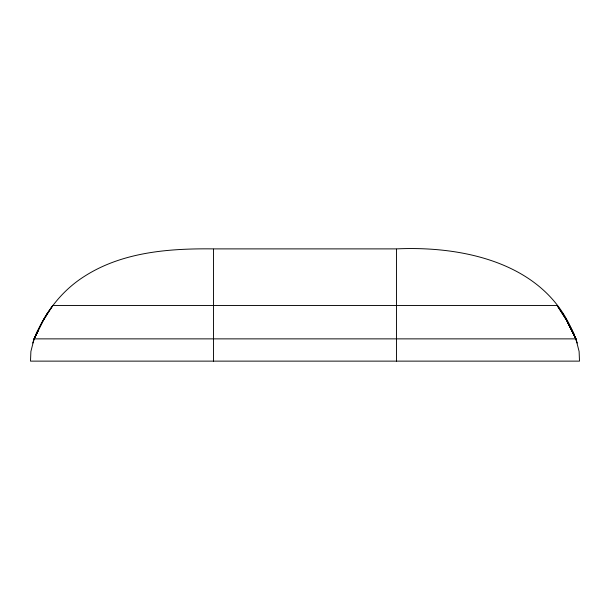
<?xml version="1.0" encoding="UTF-8"?>
<svg xmlns="http://www.w3.org/2000/svg" width="610" height="610" viewBox="0 0 610 610"><rect width="100%" height="100%" fill="white"/><g stroke="black" fill="none" stroke-linecap="round" stroke-linejoin="round"><path stroke-width="0.91" d="M213.5 249.162L213.5 361.128M396.5 249.162L396.5 361.128M33.985 339.351L30.889 351.474L30.5 361.128L579.5 361.128L579.111 351.474L576.015 339.351M32.727 343.018C42.288 316.163 59.902 291.908 84.149 276.521C122.328 251.884 169.252 248.362 213.5 248.888L396.5 248.888C462.982 245.815 543.449 262.803 572.203 330.689L567.422 321.592L574.163 334.913L577.274 343.018M47.679 312.793L42.494 321.615L34.168 338.87L36.089 334.585L34.168 338.87L575.832 338.87L567.155 321.508L574.147 334.905L567.277 321.546L572.157 330.65L575.832 338.87L571.837 330.353M34.168 338.87L38.201 330.323L34.168 338.87L35.098 336.705M42.578 321.584L36.02 334.661M37.927 330.559L35.86 334.882L38.102 330.399M35.906 334.814L38.033 330.467M37.866 330.628L42.692 321.554M52.727 305.45L557.273 305.45M567.491 321.607L557.121 305.45L567.468 321.6L562.306 312.793M567.269 321.546L572.18 330.673M574.063 334.776L571.898 330.406L574.147 334.905M572.02 330.513L574.117 334.852M47.717 312.793L42.517 321.607L52.826 305.45L47.717 312.793M574.018 334.707L571.768 330.3L574.018 334.707M574.101 334.829L571.944 330.445L574.086 334.806M574.856 336.674L573.835 334.501L575.832 338.87L573.896 334.562L575.832 338.87L574.864 336.674"/></g></svg>
